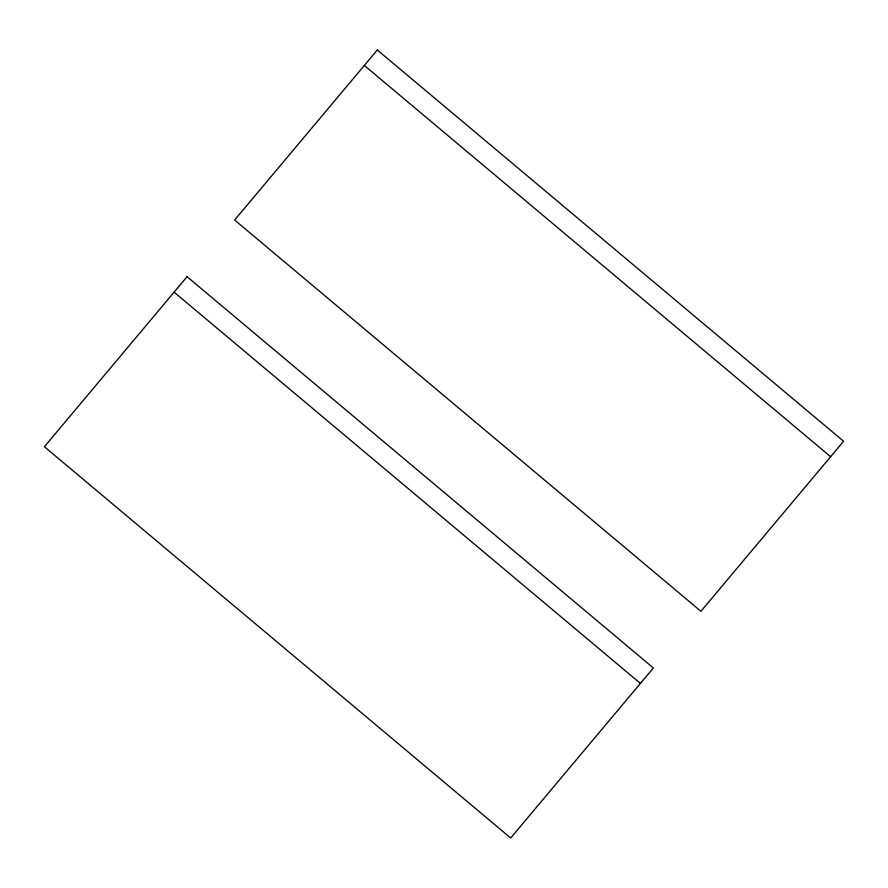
<?xml version="1.0" encoding="UTF-8"?>
<svg xmlns="http://www.w3.org/2000/svg" width="888" height="888" viewBox="0 0 888 888"><rect width="100%" height="100%" fill="white"/><g stroke="black" fill="none" stroke-linecap="round" stroke-linejoin="round"><path stroke-width="1.33" d="M364.335 65.457L830.635 456.721M174.103 292.163L640.403 683.427M187.068 276.701L44.4 446.731L510.7 838.006L653.368 667.976L187.068 276.701M377.3 49.994L234.632 220.024L700.932 611.299L843.6 441.269L377.3 49.994"/></g></svg>
